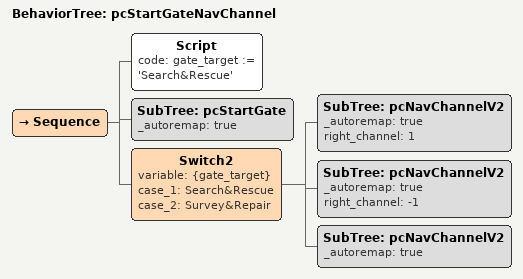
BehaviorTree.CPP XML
<root BTCPP_format="4" main_tree_to_execute="pcStartGateNavChannel">
  <BehaviorTree ID="pcStartGateNavChannel">
    <Sequence>

      <Script code=" gate_target := 'Search&amp;Rescue' "/>

      <SubTree ID="pcStartGate" _autoremap="true"/>

      <!-- Same nav-channel mission, only the side parameter changes.
           Default child omits it, falling back to auto-detect. -->
      <Switch2 variable="{gate_target}"
               case_1="Search&amp;Rescue"
               case_2="Survey&amp;Repair">
        <SubTree ID="pcNavChannelV2" _autoremap="true" right_channel="1"/>
        <SubTree ID="pcNavChannelV2" _autoremap="true" right_channel="-1"/>
        <SubTree ID="pcNavChannelV2" _autoremap="true"/>
      </Switch2>

    </Sequence>
  </BehaviorTree>
</root>
